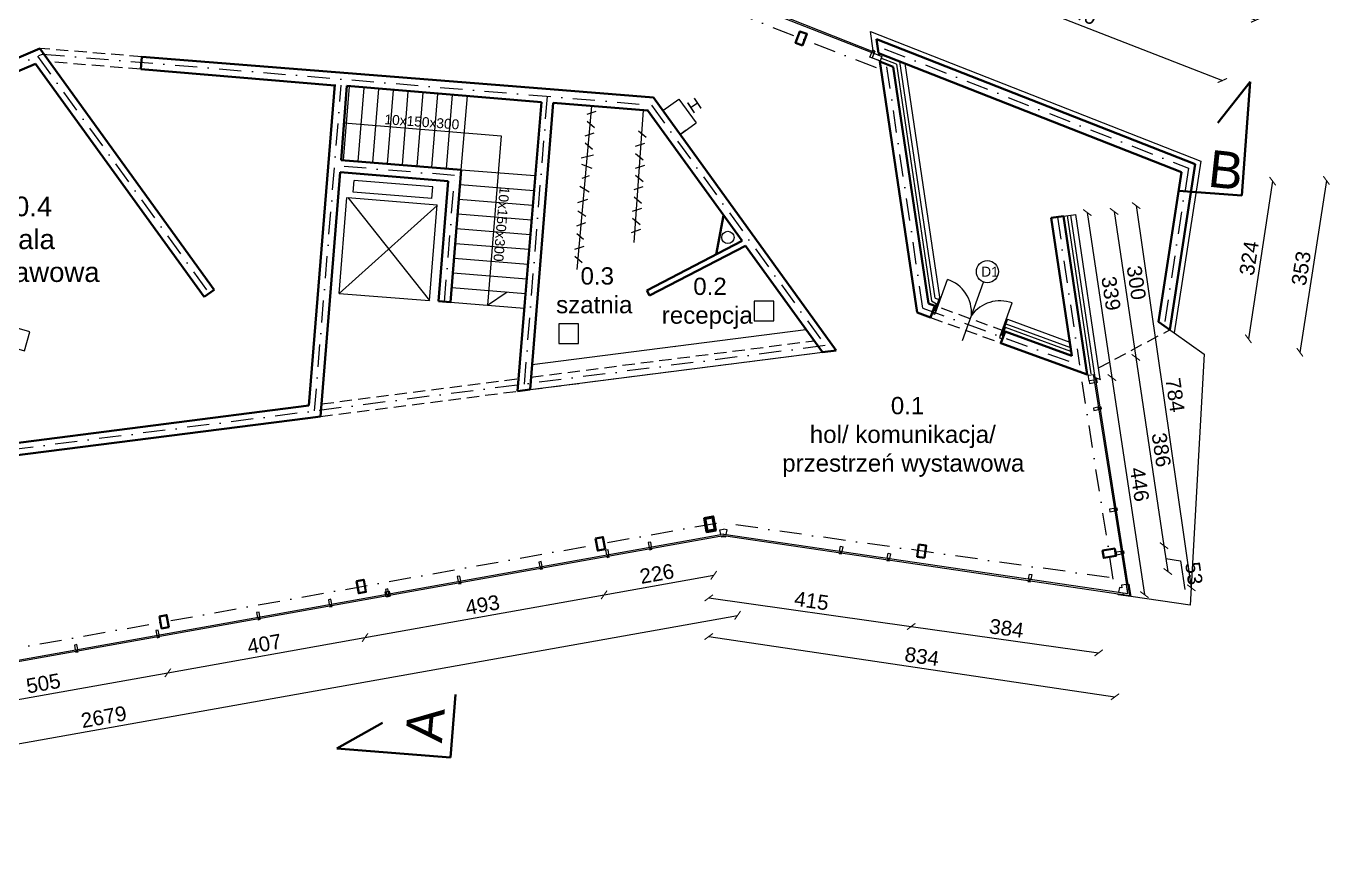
# Model space of a CAD drawing. Header units: millimetres. Extents: x -105266 to 178069, y 491 to 168574.
# Drawn here: x -67867 to -65219, y 22936 to 24613 of the extents above; entities that cross this region are included whole.
import ezdxf

# ---------------------------------------------------------------- set-up
doc = ezdxf.new("R2010")
doc.units = ezdxf.units.MM
doc.linetypes.add('DASHDOTX2', pattern=[2, 1, -0.5, 0, -0.5])
doc.linetypes.add('HIDDENX2', pattern=[0.75, 0.5, -0.25])
doc.layers.get('defpoints').update_dxf_attribs({"color": 4})
for name, color, linetype, lineweight in [('A-L-W', 123, 'Continuous', 15), ('A-sc murowane', 2, 'Continuous', 40), ('A-sc wykończenie', 6, 'Continuous', 18), ('A-SC-MUROWANE', 2, 'Continuous', 40), ('A-STOLARKA', 1, 'Continuous', 15), ('izolacja2', 4, 'BATTING', 9), ('meble', 9, 'Continuous', 13), ('osie', 7, 'DASHDOTX2', 15), ('pod', 123, 'HIDDENX2', 15), ('stolarka', 1, 'Continuous', 5)]:
    doc.layers.add(name, color=color, linetype=linetype, lineweight=lineweight)
doc.styles.get("Standard").update_dxf_attribs({"font": 'arial.ttf'})
doc.linetypes.add('BATTING', pattern='A,0.00254,-2.54,[134,ltypeshp.shx,S=2.54,R=0,X=-2.54,Y=0],-5.08,[134,ltypeshp.shx,S=2.54,R=180,X=2.54,Y=0],-2.54', length=10.16254)
doc.dimstyles.new('ewelina', dxfattribs={"dimtxt": 30, "dimasz": 15, "dimexe": 1.25, "dimexo": 0.625, "dimgap": 8, "dimtad": 1, "dimdec": 0, "dimtxsty": 'Standard', "dimblk": 'ARCHTICK', "dimcen": 2.5, "dimse1": 1, "dimse2": 1, "dimadec": 0, "dimazin": 0, "dimtfac": 1, "dimtdec": 0, "dimtmove": 0, "dimatfit": 3, "dimldrblk": 'ARCHTICK', "dimfxl": 1, "dimarcsym": 0})

# ---------------------------------------------------------------- blocks, each defined once
blk = doc.blocks.new('_ArchTick')
at = {"color": 0, "linetype": 'ByBlock', "const_width": 0.15}
blk.add_lwpolyline([(-0.5, -0.5), (0.5, 0.5)], dxfattribs=at)
blk = doc.blocks.new('*D269')
at = {"layer": 'A-L-W', "color": 0, "lineweight": -2, "transparency": 16777216}
blk.add_line((-65335.1, 24298.3), (-65384.4, 23978.2), dxfattribs=at)
at = {"layer": 'defpoints', "color": 0, "transparency": 16777216}
for p in [(-65596.4, 24338.6), (-65645.7, 24018.4), (-65384.4, 23978.2)]:
    blk.add_point(p, dxfattribs=at)
at = {"layer": 'A-L-W', "color": 0, "lineweight": -2, "transparency": 16777216, "xscale": 15, "yscale": 15, "zscale": 15}
for p, rotation in [((-65335.1, 24298.3), 81.23890363073654), ((-65384.4, 23978.2), 261.2389036307366)]:
    blk.add_blockref('_ArchTick', p, dxfattribs=dict(at, rotation=rotation))
at = {"layer": 'A-L-W', "color": 0, "transparency": 16777216, "insert": (-65382.8, 24141.8), "char_height": 30, "attachment_point": 5, "rotation": 81.2389}
blk.add_mtext('324', dxfattribs=at)
blk = doc.blocks.new('*D270')
at = {"layer": 'A-L-W', "color": 0, "lineweight": -2, "transparency": 16777216}
blk.add_line((-67759.3, 25520.5), (-66045.5, 24889.4), dxfattribs=at)
at = {"layer": 'defpoints', "color": 0, "transparency": 16777216}
for p in [(-67865.1, 25233), (-66045.5, 24889.4), (-66151.4, 24601.9)]:
    blk.add_point(p, dxfattribs=at)
at = {"layer": 'A-L-W', "color": 0, "lineweight": -2, "transparency": 16777216, "xscale": 15, "yscale": 15, "zscale": 15}
for p, rotation in [((-67759.3, 25520.5), 159.7834779347574), ((-66045.5, 24889.4), 339.7834779347574)]:
    blk.add_blockref('_ArchTick', p, dxfattribs=dict(at, rotation=rotation))
at = {"layer": 'A-L-W', "color": 0, "transparency": 16777216, "insert": (-66894.3, 25226.8), "char_height": 30, "attachment_point": 5, "rotation": 339.7835}
blk.add_mtext('1826', dxfattribs=at)
blk = doc.blocks.new('*D271')
at = {"layer": 'A-L-W', "color": 0, "lineweight": -2, "transparency": 16777216}
blk.add_line((-66039.9, 24887.2), (-65369.4, 24625), dxfattribs=at)
at = {"layer": 'defpoints', "color": 0, "transparency": 16777216}
for p in [(-66151.4, 24601.9), (-65369.4, 24625), (-65481.2, 24339.1)]:
    blk.add_point(p, dxfattribs=at)
at = {"layer": 'A-L-W', "color": 0, "lineweight": -2, "transparency": 16777216, "xscale": 15, "yscale": 15, "zscale": 15}
for p, rotation in [((-66039.9, 24887.2), 158.6469915944504), ((-65369.4, 24625), 338.6469915944504)]:
    blk.add_blockref('_ArchTick', p, dxfattribs=dict(at, rotation=rotation))
at = {"layer": 'A-L-W', "color": 0, "transparency": 16777216, "insert": (-65696.1, 24777.8), "char_height": 30, "attachment_point": 5, "rotation": 338.647}
blk.add_mtext('720', dxfattribs=at)
blk = doc.blocks.new('*D272')
at = {"layer": 'A-L-W', "color": 0, "lineweight": -2, "transparency": 16777216}
blk.add_line((-66033.2, 24734.9), (-65437.2, 24502.5), dxfattribs=at)
at = {"layer": 'defpoints', "color": 0, "transparency": 16777216}
for p in [(-65437.2, 24502.5), (-66174.4, 24372.9), (-65563.7, 24178)]:
    blk.add_point(p, dxfattribs=at)
at = {"layer": 'A-L-W', "color": 0, "lineweight": -2, "transparency": 16777216, "xscale": 15, "yscale": 15, "zscale": 15}
for p, rotation in [((-66033.2, 24734.9), 158.6987427377638), ((-65437.2, 24502.5), 338.6987427377638)]:
    blk.add_blockref('_ArchTick', p, dxfattribs=dict(at, rotation=rotation))
at = {"layer": 'A-L-W', "color": 0, "transparency": 16777216, "insert": (-65726.8, 24640.5), "char_height": 30, "attachment_point": 5, "rotation": 338.6987}
blk.add_mtext('640', dxfattribs=at)
blk = doc.blocks.new('*D273')
at = {"layer": 'A-L-W', "color": 0, "lineweight": -2, "transparency": 16777216}
blk.add_line((-66035.9, 24735.4), (-66211.8, 24802.7), dxfattribs=at)
at = {"layer": 'defpoints', "color": 0, "transparency": 16777216}
for p in [(-66211.8, 24802.7), (-66350.4, 24440.2), (-66174.6, 24373)]:
    blk.add_point(p, dxfattribs=at)
at = {"layer": 'A-L-W', "color": 0, "lineweight": -2, "transparency": 16777216, "xscale": 15, "yscale": 15, "zscale": 15}
for p, rotation in [((-66211.8, 24802.7), 159.0608906428986), ((-66035.9, 24735.4), 339.0608906428986)]:
    blk.add_blockref('_ArchTick', p, dxfattribs=dict(at, rotation=rotation))
at = {"layer": 'A-L-W', "color": 0, "transparency": 16777216, "insert": (-66115.5, 24790.8), "char_height": 30, "attachment_point": 5, "rotation": 339.0609}
blk.add_mtext('188', dxfattribs=at)
blk = doc.blocks.new('*D274')
at = {"layer": 'A-L-W', "color": 0, "lineweight": -2, "transparency": 16777216}
blk.add_line((-66211.8, 24802.7), (-66857.9, 25049.9), dxfattribs=at)
at = {"layer": 'defpoints', "color": 0, "transparency": 16777216}
for p in [(-66857.9, 25049.9), (-66990.8, 24702.5), (-66350.4, 24440.2)]:
    blk.add_point(p, dxfattribs=at)
at = {"layer": 'A-L-W', "color": 0, "lineweight": -2, "transparency": 16777216, "xscale": 15, "yscale": 15, "zscale": 15}
for p, rotation in [((-66857.9, 25049.9), 159.0608906512475), ((-66211.8, 24802.7), 339.0608906512475)]:
    blk.add_blockref('_ArchTick', p, dxfattribs=dict(at, rotation=rotation))
at = {"layer": 'A-L-W', "color": 0, "transparency": 16777216, "insert": (-66526.5, 24948.1), "char_height": 30, "attachment_point": 5, "rotation": 339.0609}
blk.add_mtext('692', dxfattribs=at)
blk = doc.blocks.new('*D278')
at = {"layer": 'A-L-W', "color": 0, "lineweight": -2, "transparency": 16777216}
blk.add_line((-65331.8, 24737.4), (-67715.7, 25631.4), dxfattribs=at)
at = {"layer": 'defpoints', "color": 0, "transparency": 16777216}
for p in [(-67715.7, 25631.4), (-67865.1, 25233), (-65481.2, 24339.1)]:
    blk.add_point(p, dxfattribs=at)
at = {"layer": 'A-L-W', "color": 0, "lineweight": -2, "transparency": 16777216, "xscale": 15, "yscale": 15, "zscale": 15}
for p, rotation in [((-67715.7, 25631.4), 159.4448394453546), ((-65331.8, 24737.4), 339.4448394453545)]:
    blk.add_blockref('_ArchTick', p, dxfattribs=dict(at, rotation=rotation))
at = {"layer": 'A-L-W', "color": 0, "transparency": 16777216, "insert": (-66516.5, 25206.6), "char_height": 30, "attachment_point": 5, "rotation": 339.4448}
blk.add_mtext('2546', dxfattribs=at)
blk = doc.blocks.new('*D279')
at = {"layer": 'A-L-W', "color": 0, "lineweight": -2, "transparency": 16777216}
blk.add_line((-65225.9, 24299.7), (-65279.7, 23950.7), dxfattribs=at)
at = {"layer": 'defpoints', "color": 0, "transparency": 16777216}
for p in [(-65571.4, 24353), (-65625.2, 24003.9), (-65279.7, 23950.7)]:
    blk.add_point(p, dxfattribs=at)
at = {"layer": 'A-L-W', "color": 0, "lineweight": -2, "transparency": 16777216, "xscale": 15, "yscale": 15, "zscale": 15}
for p, rotation in [((-65225.9, 24299.7), 81.23890362836477), ((-65279.7, 23950.7), 261.2389036283648)]:
    blk.add_blockref('_ArchTick', p, dxfattribs=dict(at, rotation=rotation))
at = {"layer": 'A-L-W', "color": 0, "transparency": 16777216, "insert": (-65277, 24121.1), "char_height": 30, "attachment_point": 5, "rotation": 81.2389}
blk.add_mtext('353', dxfattribs=at)
blk = doc.blocks.new('*D280')
at = {"layer": 'A-L-W', "color": 0, "lineweight": -2, "transparency": 16777216}
blk.add_line((-65657.1, 24236.8), (-65612.8, 23940.3), dxfattribs=at)
at = {"layer": 'defpoints', "color": 0, "transparency": 16777216}
for p in [(-65734.2, 24225.3), (-65612.8, 23940.3), (-65690, 23928.8)]:
    blk.add_point(p, dxfattribs=at)
at = {"layer": 'A-L-W', "color": 0, "lineweight": -2, "transparency": 16777216, "xscale": 15, "yscale": 15, "zscale": 15}
for p, rotation in [((-65657.1, 24236.8), 98.49479359298175), ((-65612.8, 23940.3), 278.4947935929818)]:
    blk.add_blockref('_ArchTick', p, dxfattribs=dict(at, rotation=rotation))
at = {"layer": 'A-L-W', "color": 0, "transparency": 16777216, "insert": (-65611.9, 24092), "char_height": 30, "attachment_point": 5, "rotation": 278.4948}
blk.add_mtext('300', dxfattribs=at)
blk = doc.blocks.new('*D281')
at = {"layer": 'A-L-W', "color": 0, "lineweight": -2, "transparency": 16777216}
blk.add_line((-65612.8, 23940.3), (-65555.7, 23558.2), dxfattribs=at)
at = {"layer": 'defpoints', "color": 0, "transparency": 16777216}
for p in [(-65690, 23928.8), (-65625.1, 23547.8), (-65555.7, 23558.2)]:
    blk.add_point(p, dxfattribs=at)
at = {"layer": 'A-L-W', "color": 0, "lineweight": -2, "transparency": 16777216, "xscale": 15, "yscale": 15, "zscale": 15}
for p, rotation in [((-65612.8, 23940.3), 98.49479359357332), ((-65555.7, 23558.2), 278.4947935935733)]:
    blk.add_blockref('_ArchTick', p, dxfattribs=dict(at, rotation=rotation))
at = {"layer": 'A-L-W', "color": 0, "transparency": 16777216, "insert": (-65561.2, 23752.7), "char_height": 30, "attachment_point": 5, "rotation": 278.4948}
blk.add_mtext('386', dxfattribs=at)
blk = doc.blocks.new('*D282')
at = {"layer": 'A-L-W', "color": 0, "lineweight": -2, "transparency": 16777216}
for p, q in [((-65555.7, 23558.2), (-65547.9, 23505.7)), ((-65551.8, 23531.9), (-65522.3, 23527.7)), ((-65522.3, 23527.7), (-65513.6, 23469.3))]:
    blk.add_line(p, q, dxfattribs=at)
at = {"layer": 'defpoints', "color": 0, "transparency": 16777216}
for p in [(-65625.1, 23547.8), (-65629.1, 23493.5), (-65547.9, 23505.7)]:
    blk.add_point(p, dxfattribs=at)
at = {"layer": 'A-L-W', "color": 0, "lineweight": -2, "transparency": 16777216, "xscale": 15, "yscale": 15, "zscale": 15}
for p, rotation in [((-65555.7, 23558.2), 98.49479359357332), ((-65547.9, 23505.7), 278.4947935935733)]:
    blk.add_blockref('_ArchTick', p, dxfattribs=dict(at, rotation=rotation))
at = {"layer": 'A-L-W', "color": 0, "transparency": 16777216, "insert": (-65494.9, 23501.9), "char_height": 30, "attachment_point": 5, "rotation": 278.4948}
blk.add_mtext('53', dxfattribs=at)
blk = doc.blocks.new('*D421')
at = {"layer": 'A-L-W', "color": 0, "lineweight": -2, "transparency": 16777216}
blk.add_line((-65711.4, 24234.4), (-65661.4, 23899.4), dxfattribs=at)
at = {"layer": 'defpoints', "color": 0, "transparency": 16777216}
for p in [(-65735.1, 24230.8), (-65685, 23895.9), (-65661.4, 23899.4)]:
    blk.add_point(p, dxfattribs=at)
at = {"layer": 'A-L-W', "color": 0, "lineweight": -2, "transparency": 16777216, "xscale": 15, "yscale": 15, "zscale": 15}
for p, rotation in [((-65711.4, 24234.4), 98.49479359336064), ((-65661.4, 23899.4), 278.4947935933606)]:
    blk.add_blockref('_ArchTick', p, dxfattribs=dict(at, rotation=rotation))
at = {"layer": 'A-L-W', "color": 0, "transparency": 16777216, "insert": (-65663.3, 24070.3), "char_height": 30, "attachment_point": 5, "rotation": 278.4948}
blk.add_mtext('339', dxfattribs=at)
blk = doc.blocks.new('*D422')
at = {"layer": 'A-L-W', "color": 0, "lineweight": -2, "transparency": 16777216}
blk.add_line((-65661.4, 23899.4), (-65595.5, 23458.8), dxfattribs=at)
at = {"layer": 'defpoints', "color": 0, "transparency": 16777216}
for p in [(-65685, 23895.9), (-65623.2, 23454.6), (-65595.5, 23458.8)]:
    blk.add_point(p, dxfattribs=at)
at = {"layer": 'A-L-W', "color": 0, "lineweight": -2, "transparency": 16777216, "xscale": 15, "yscale": 15, "zscale": 15}
for p, rotation in [((-65661.4, 23899.4), 98.49479359357332), ((-65595.5, 23458.8), 278.4947935935733)]:
    blk.add_blockref('_ArchTick', p, dxfattribs=dict(at, rotation=rotation))
at = {"layer": 'A-L-W', "color": 0, "transparency": 16777216, "insert": (-65605.4, 23682.5), "char_height": 30, "attachment_point": 5, "rotation": 278.4948}
blk.add_mtext('446', dxfattribs=at)
blk = doc.blocks.new('*D423')
at = {"layer": 'A-L-W', "color": 0, "lineweight": -2, "transparency": 16777216}
blk.add_line((-65612.2, 24248.5), (-65500.3, 23472.7), dxfattribs=at)
at = {"layer": 'defpoints', "color": 0, "transparency": 16777216}
for p in [(-65735.1, 24230.8), (-65500.3, 23472.7), (-65623.2, 23455)]:
    blk.add_point(p, dxfattribs=at)
at = {"layer": 'A-L-W', "color": 0, "lineweight": -2, "transparency": 16777216, "xscale": 15, "yscale": 15, "zscale": 15}
for p, rotation in [((-65612.2, 24248.5), 98.20390851848789), ((-65500.3, 23472.7), 278.2039085184879)]:
    blk.add_blockref('_ArchTick', p, dxfattribs=dict(at, rotation=rotation))
at = {"layer": 'A-L-W', "color": 0, "transparency": 16777216, "insert": (-65533.2, 23864), "char_height": 30, "attachment_point": 5, "rotation": 278.2039}
blk.add_mtext('784', dxfattribs=at)
blk = doc.blocks.new('*D283')
at = {"layer": 'A-L-W', "color": 0, "lineweight": -2, "transparency": 16777216}
blk.add_line((-66480.2, 23452.1), (-66069.1, 23394.1), dxfattribs=at)
at = {"layer": 'defpoints', "color": 0, "transparency": 16777216}
for p in [(-66460.7, 23590), (-66049.6, 23532.1), (-66069.1, 23394.1)]:
    blk.add_point(p, dxfattribs=at)
at = {"layer": 'A-L-W', "color": 0, "lineweight": -2, "transparency": 16777216, "xscale": 15, "yscale": 15, "zscale": 15}
for p, rotation in [((-66480.2, 23452.1), 171.9805323292466), ((-66069.1, 23394.1), 351.9805323292466)]:
    blk.add_blockref('_ArchTick', p, dxfattribs=dict(at, rotation=rotation))
at = {"layer": 'A-L-W', "color": 0, "transparency": 16777216, "insert": (-66271.4, 23446.2), "char_height": 30, "attachment_point": 5, "rotation": 351.9805}
blk.add_mtext('415', dxfattribs=at)
blk = doc.blocks.new('*D284')
at = {"layer": 'A-L-W', "color": 0, "lineweight": -2, "transparency": 16777216}
blk.add_line((-66069.1, 23394.1), (-65688.4, 23340.5), dxfattribs=at)
at = {"layer": 'defpoints', "color": 0, "transparency": 16777216}
for p in [(-66049.6, 23532.1), (-65668.9, 23478.5), (-65688.4, 23340.5)]:
    blk.add_point(p, dxfattribs=at)
at = {"layer": 'A-L-W', "color": 0, "lineweight": -2, "transparency": 16777216, "xscale": 15, "yscale": 15, "zscale": 15}
for p, rotation in [((-66069.1, 23394.1), 171.9805323280776), ((-65688.4, 23340.5), 351.9805323280776)]:
    blk.add_blockref('_ArchTick', p, dxfattribs=dict(at, rotation=rotation))
at = {"layer": 'A-L-W', "color": 0, "transparency": 16777216, "insert": (-65875.5, 23390.4), "char_height": 30, "attachment_point": 5, "rotation": 351.9805}
blk.add_mtext('384', dxfattribs=at)
blk = doc.blocks.new('*D285')
at = {"layer": 'A-L-W', "color": 0, "lineweight": -2, "transparency": 16777216}
blk.add_line((-66480.3, 23373.7), (-65655.2, 23251.4), dxfattribs=at)
at = {"layer": 'defpoints', "color": 0, "transparency": 16777216}
for p in [(-66450.2, 23576.7), (-65625.1, 23454.3), (-65655.2, 23251.4)]:
    blk.add_point(p, dxfattribs=at)
at = {"layer": 'A-L-W', "color": 0, "lineweight": -2, "transparency": 16777216, "xscale": 15, "yscale": 15, "zscale": 15}
for p, rotation in [((-66480.3, 23373.7), 171.5661429100758), ((-65655.2, 23251.4), 351.5661429100758)]:
    blk.add_blockref('_ArchTick', p, dxfattribs=dict(at, rotation=rotation))
at = {"layer": 'A-L-W', "color": 0, "transparency": 16777216, "insert": (-66047.3, 23333.1), "char_height": 30, "attachment_point": 5, "rotation": 351.5661}
blk.add_mtext('834', dxfattribs=at)
blk = doc.blocks.new('*D289')
at = {"layer": 'A-L-W', "color": 0, "lineweight": -2, "transparency": 16777216}
blk.add_line((-68076, 23211.2), (-67578.8, 23300), dxfattribs=at)
at = {"layer": 'defpoints', "color": 0, "transparency": 16777216}
for p in [(-67589.2, 23358.6), (-67578.8, 23300), (-68086.4, 23269.8)]:
    blk.add_point(p, dxfattribs=at)
at = {"layer": 'A-L-W', "color": 0, "lineweight": -2, "transparency": 16777216, "xscale": 15, "yscale": 15, "zscale": 15}
for p, rotation in [((-67578.8, 23300), 10.12634783083672), ((-68076, 23211.2), 190.1263478308367)]:
    blk.add_blockref('_ArchTick', p, dxfattribs=dict(at, rotation=rotation))
at = {"layer": 'A-L-W', "color": 0, "transparency": 16777216, "insert": (-67831.5, 23278.6), "char_height": 30, "attachment_point": 5, "rotation": 10.1263}
blk.add_mtext('505', dxfattribs=at)
blk = doc.blocks.new('*D290')
at = {"layer": 'A-L-W', "color": 0, "lineweight": -2, "transparency": 16777216}
blk.add_line((-67578.8, 23300), (-67178.4, 23371.5), dxfattribs=at)
at = {"layer": 'defpoints', "color": 0, "transparency": 16777216}
for p in [(-67188.9, 23430.1), (-67589.2, 23358.6), (-67178.4, 23371.5)]:
    blk.add_point(p, dxfattribs=at)
at = {"layer": 'A-L-W', "color": 0, "lineweight": -2, "transparency": 16777216, "xscale": 15, "yscale": 15, "zscale": 15}
for p, rotation in [((-67178.4, 23371.5), 10.12634783083672), ((-67578.8, 23300), 190.1263478308367)]:
    blk.add_blockref('_ArchTick', p, dxfattribs=dict(at, rotation=rotation))
at = {"layer": 'A-L-W', "color": 0, "transparency": 16777216, "insert": (-67382.7, 23358.7), "char_height": 30, "attachment_point": 5, "rotation": 10.1263}
blk.add_mtext('407', dxfattribs=at)
blk = doc.blocks.new('*D291')
at = {"layer": 'A-L-W', "color": 0, "lineweight": -2, "transparency": 16777216}
blk.add_line((-67178.4, 23371.5), (-66692.8, 23458.3), dxfattribs=at)
at = {"layer": 'defpoints', "color": 0, "transparency": 16777216}
for p in [(-66703.3, 23516.8), (-66692.8, 23458.3), (-67188.9, 23430.1)]:
    blk.add_point(p, dxfattribs=at)
at = {"layer": 'A-L-W', "color": 0, "lineweight": -2, "transparency": 16777216, "xscale": 15, "yscale": 15, "zscale": 15}
for p, rotation in [((-66692.8, 23458.3), 10.12634783083672), ((-67178.4, 23371.5), 190.1263478308367)]:
    blk.add_blockref('_ArchTick', p, dxfattribs=dict(at, rotation=rotation))
at = {"layer": 'A-L-W', "color": 0, "transparency": 16777216, "insert": (-66939.7, 23437.9), "char_height": 30, "attachment_point": 5, "rotation": 10.1263}
blk.add_mtext('493', dxfattribs=at)
blk = doc.blocks.new('*D292')
at = {"layer": 'A-L-W', "color": 0, "lineweight": -2, "transparency": 16777216}
blk.add_line((-66692.8, 23458.3), (-66470.2, 23498), dxfattribs=at)
at = {"layer": 'defpoints', "color": 0, "transparency": 16777216}
for p in [(-66480.6, 23556.6), (-66703.3, 23516.8), (-66470.2, 23498)]:
    blk.add_point(p, dxfattribs=at)
at = {"layer": 'A-L-W', "color": 0, "lineweight": -2, "transparency": 16777216, "xscale": 15, "yscale": 15, "zscale": 15}
for p, rotation in [((-66470.2, 23498), 10.12634783083672), ((-66692.8, 23458.3), 190.1263478308367)]:
    blk.add_blockref('_ArchTick', p, dxfattribs=dict(at, rotation=rotation))
at = {"layer": 'A-L-W', "color": 0, "transparency": 16777216, "insert": (-66585.6, 23501.1), "char_height": 30, "attachment_point": 5, "rotation": 10.1263}
blk.add_mtext('226', dxfattribs=at)
blk = doc.blocks.new('*D293')
at = {"layer": 'A-L-W', "color": 0, "lineweight": -2, "transparency": 16777216}
blk.add_line((-69058.5, 22945.8), (-66421.7, 23416.7), dxfattribs=at)
at = {"layer": 'defpoints', "color": 0, "transparency": 16777216}
for p in [(-66450.3, 23576.7), (-66421.7, 23416.7), (-69087.1, 23105.8)]:
    blk.add_point(p, dxfattribs=at)
at = {"layer": 'A-L-W', "color": 0, "lineweight": -2, "transparency": 16777216, "xscale": 15, "yscale": 15, "zscale": 15}
for p, rotation in [((-66421.7, 23416.7), 10.12472611144617), ((-69058.5, 22945.8), 190.1247261114462)]:
    blk.add_blockref('_ArchTick', p, dxfattribs=dict(at, rotation=rotation))
at = {"layer": 'A-L-W', "color": 0, "transparency": 16777216, "insert": (-67708.8, 23210.5), "char_height": 30, "attachment_point": 5, "rotation": 10.1247}
blk.add_mtext('2679', dxfattribs=at)

msp = doc.modelspace()

# ---------------------------------------------------------------- linework, layer by layer
at = {"layer": 'A-L-W'}
for p, q in [((-67222.04, 24340.66), (-67210.04, 24490.18)), ((-67192.14, 24338.26), (-67180.13, 24487.78)), ((-67162.23, 24335.86), (-67150.23, 24485.38)), ((-67132.33, 24333.46), (-67120.33, 24482.98)), ((-67102.43, 24331.06), (-67090.42, 24480.57)), ((-67072.52, 24328.66), (-67060.52, 24478.17)), ((-67042.62, 24326.25), (-67030.62, 24475.77)), ((-67012.71, 24323.85), (-67000.71, 24473.37)), ((-66982.81, 24321.45), (-66970.25, 24471.44)), ((-67220.97, 24416.5), (-66902.05, 24390.21)), ((-66902.05, 24390.21), (-66929.66, 24046.32)), ((-66982.81, 24321.45), (-66833.29, 24309.45)), ((-67202.16, 24275.86), (-67200.24, 24299.78)), ((-67040.75, 24286.98), (-67200.24, 24299.78)), ((-67042.68, 24263.06), (-67040.75, 24286.98)), ((-66985.21, 24291.55), (-66835.69, 24279.55)), ((-67230.69, 24070.48), (-67215.08, 24264.86)), ((-67213.09, 24264.7), (-67031.67, 24250.13)), ((-67213.09, 24264.7), (-67047.28, 24055.76)), ((-67042.68, 24263.06), (-67202.16, 24275.86)), ((-66987.61, 24261.65), (-66838.09, 24249.64)), ((-67230.69, 24070.48), (-67031.79, 24248.69)), ((-67047.28, 24055.76), (-67031.67, 24250.13)), ((-66990.01, 24231.74), (-66840.49, 24219.74)), ((-66992.41, 24201.84), (-66842.89, 24189.84)), ((-66994.81, 24171.93), (-66845.29, 24159.93)), ((-66997.21, 24142.03), (-66847.7, 24130.03)), ((-66999.61, 24112.13), (-66850.1, 24100.12)), ((-67230.69, 24070.48), (-67047.28, 24055.76)), ((-67002.02, 24082.22), (-66852.5, 24070.22)), ((-66929.66, 24046.32), (-66889.88, 24073.22)), ((-67004.42, 24052.32), (-66854.9, 24040.32)), ((-65534.97, 23990), (-65474.02, 23946.87)), ((-65474.02, 23946.87), (-65502.68, 23437.27)), ((-65502.68, 23437.27), (-65623.22, 23455))]:
    msp.add_line(p, q, dxfattribs=at)
at = {"layer": 'A-L-W', "linetype": 'Continuous', "ltscale": 50}
msp.add_circle((-66441.29, 24184.12), 12.5, dxfattribs=at)
at = {"layer": 'A-sc murowane', "linetype": 'Continuous'}
for p, q in [((-66139.63, 24586.54), (-65492.28, 24332.66)), ((-66135.37, 24558.02), (-66139.63, 24586.54)), ((-68845.88, 24134.13), (-67839.01, 24567.55)), ((-67839.01, 24567.55), (-67484.92, 24077.83)), ((-66819.09, 24486.32), (-67631.46, 24550.7)), ((-66135.37, 24558.02), (-65520.03, 24316.69)), ((-68821.44, 24117.44), (-67847.53, 24536.66)), ((-67847.53, 24536.66), (-67505.17, 24063.18)), ((-67633.57, 24525.54), (-67239.94, 24492.58)), ((-66132.81, 24540.9), (-66105.96, 24530.37)), ((-66056.69, 24031.24), (-66132.81, 24540.9)), ((-66034.16, 24049.64), (-66105.96, 24530.37)), ((-67292.11, 23842.77), (-67239.79, 24494.46)), ((-65380.88, 24500.03), (-65446.43, 24416.36)), ((-65397.41, 24269.21), (-65380.88, 24500.03)), ((-67227.02, 24341.06), (-67214.91, 24491.93)), ((-67214.91, 24491.93), (-66819.89, 24458.85)), ((-66819.09, 24486.32), (-66592.61, 24468.38)), ((-66592.61, 24468.38), (-66221.18, 23954.68)), ((-66843.09, 23875.05), (-66796.34, 24456.97)), ((-66796.34, 24456.97), (-66604.05, 24441.53)), ((-66604.72, 24442.46), (-66412.67, 24176.85)), ((-67227.02, 24341.06), (-66982.81, 24321.45)), ((-67268.81, 23820.55), (-67229.03, 24316.14)), ((-67229.03, 24316.14), (-67009.73, 24298.53)), ((-67004.42, 24052.32), (-66982.81, 24321.45)), ((-65520.03, 24316.69), (-65566.9, 24012.6)), ((-65492.28, 24332.66), (-65544.09, 23996.46)), ((-67029.34, 24054.32), (-67009.73, 24298.53)), ((-65525.93, 24278.41), (-65397.41, 24269.21)), ((-65784.52, 24223.43), (-65759.79, 24227.12)), ((-65742.71, 23943.5), (-65784.52, 24223.43)), ((-65711.77, 23905.63), (-65759.79, 24227.12)), ((-66605.98, 24076.57), (-66412.67, 24176.85)), ((-66600.45, 24065.92), (-66405.56, 24167.02)), ((-66405.56, 24167.02), (-66249.42, 23951.07)), ((-66600.45, 24065.92), (-66605.98, 24076.57)), ((-67004.42, 24052.32), (-67029.34, 24054.32)), ((-66868.44, 23871.81), (-66853.94, 24052.28)), ((-66034.16, 24049.64), (-66021.4, 24045)), ((-66029.96, 24021.51), (-66021.4, 24045)), ((-66056.69, 24031.24), (-66029.96, 24021.51)), ((-65887.13, 23969.49), (-65878.58, 23992.98)), ((-65878.58, 23992.98), (-65742.71, 23943.5)), ((-65566.9, 24012.6), (-65544.09, 23996.46)), ((-65887.13, 23969.49), (-65711.77, 23905.63)), ((-66249.42, 23951.07), (-66221.18, 23954.68)), ((-67268.81, 23820.55), (-67294.15, 23817.3)), ((-66994.49, 23256.26), (-67004.8, 23127.83)), ((-67235.47, 23146.34), (-67142.87, 23198.5)), ((-67004.8, 23127.83), (-67235.47, 23146.34))]:
    msp.add_line(p, q, dxfattribs=at)
at = {"layer": 'A-sc murowane', "linetype": 'Continuous', "ltscale": 50}
for p, q in [((-67633.57, 24525.54), (-67631.45, 24550.82)), ((-66853.94, 24052.28), (-66819.89, 24458.85)), ((-67505.17, 24063.18), (-67484.92, 24077.83)), ((-66868.44, 23871.81), (-66843.09, 23875.05)), ((-67292.11, 23842.77), (-67925.62, 23761.66)), ((-67294.15, 23817.3), (-67895.21, 23740.34))]:
    msp.add_line(p, q, dxfattribs=at)
at = {"layer": 'A-sc murowane', "linetype": 'Continuous'}
for points in [[(-66289.9, 24573.62), (-66280.97, 24596.97), (-66294.98, 24602.33), (-66303.91, 24578.98), (-66289.9, 24573.62)], [(-66487.36, 23612.71), (-66482.97, 23588.1), (-66468.2, 23590.74), (-66472.6, 23615.35), (-66487.36, 23612.71)], [(-66709.98, 23572.95), (-66705.59, 23548.34), (-66690.82, 23550.98), (-66695.21, 23575.59), (-66709.98, 23572.95)], [(-66053.45, 23560.61), (-66056.94, 23535.85), (-66042.08, 23533.76), (-66038.59, 23558.52), (-66053.45, 23560.61)], [(-65655.81, 23552.18), (-65680.5, 23548.28), (-65678.16, 23533.47), (-65653.47, 23537.37), (-65655.81, 23552.18)], [(-67195.57, 23486.22), (-67191.18, 23461.61), (-67176.41, 23464.25), (-67180.81, 23488.86), (-67195.57, 23486.22)], [(-67595.96, 23414.71), (-67591.57, 23390.1), (-67576.8, 23392.74), (-67581.19, 23417.35), (-67595.96, 23414.71)]]:
    msp.add_lwpolyline(points, dxfattribs=at)
msp.add_lwpolyline([(-66489.68, 23614.33), (-66484.59, 23585.78), (-66465.88, 23589.12), (-66470.98, 23617.67)], close=True, dxfattribs=at)
at = {"layer": 'A-SC-MUROWANE'}
msp.add_line((-66465.14, 24149.62), (-66449.98, 24228.44), dxfattribs=at)
at = {"layer": 'A-STOLARKA'}
for p, q in [((-66294.98, 24602.33), (-66280.97, 24596.97)), ((-66133.03, 24542.41), (-66152.92, 24550.12)), ((-66147.45, 24564.08), (-66148.18, 24562.22)), ((-66145.48, 24561.16), (-66146.56, 24558.4)), ((-66573.2, 24441.53), (-66540.79, 24464.97)), ((-66540.79, 24464.97), (-66505.63, 24416.35)), ((-66538.05, 24392.91), (-66505.63, 24416.35)), ((-66525.89, 24401.7), (-66538.05, 24392.91)), ((-65696.83, 23889.46), (-65632.13, 23479.46)), ((-65695.34, 23899.64), (-65625.61, 23457.36)), ((-65688.6, 23837.95), (-65685.61, 23838.42)), ((-65688.29, 23835.97), (-65685.3, 23836.44)), ((-65656.27, 23632.43), (-65653.29, 23632.9)), ((-65655.96, 23630.46), (-65652.98, 23630.93)), ((-69086.65, 23107.89), (-66450.22, 23578.97)), ((-69081.44, 23111.87), (-66455.56, 23580.66)), ((-66455.1, 23578.1), (-66454.7, 23575.86)), ((-66454.7, 23575.86), (-66450.26, 23576.65)), ((-66450.22, 23578.97), (-65625.61, 23457.36)), ((-66450.22, 23576.66), (-66445.68, 23575.98)), ((-66449.82, 23581.64), (-65647.73, 23463.6)), ((-66445.68, 23575.98), (-66445.36, 23578.17)), ((-66599.63, 23555.07), (-66599.11, 23552.16)), ((-66597.66, 23555.42), (-66597.14, 23552.51)), ((-66215.54, 23542.13), (-66215.25, 23544.1)), ((-66213.2, 23546.78), (-66213.63, 23543.86)), ((-66213.2, 23546.78), (-66213.63, 23543.86)), ((-66211.22, 23546.54), (-66211.65, 23543.57)), ((-65642.49, 23545.13), (-65639.51, 23545.6)), ((-65642.18, 23543.16), (-65639.2, 23543.63)), ((-66822.1, 23515.33), (-66821.59, 23512.42)), ((-66820.14, 23515.69), (-66819.62, 23512.77)), ((-66686.26, 23539.6), (-66685.74, 23536.69)), ((-66684.29, 23539.95), (-66683.77, 23537.04)), ((-66116.27, 23532.55), (-66116.7, 23529.64)), ((-66114.28, 23532.31), (-66114.72, 23529.35)), ((-65829.74, 23490.51), (-65830.17, 23487.59)), ((-65827.76, 23490.27), (-65828.2, 23487.3)), ((-66987.49, 23485.79), (-66986.97, 23482.88)), ((-66985.52, 23486.14), (-66985, 23483.23)), ((-65638.59, 23462.23), (-65639.06, 23459.24)), ((-65630.7, 23470.13), (-65627.71, 23470.6)), ((-67249.34, 23439.02), (-67248.82, 23436.11)), ((-67247.37, 23439.37), (-67246.85, 23436.46)), ((-67133.18, 23459.77), (-67132.66, 23456.86)), ((-67131.21, 23460.12), (-67130.69, 23457.21)), ((-67395.04, 23413), (-67394.52, 23410.08)), ((-67393.07, 23413.35), (-67392.55, 23410.43)), ((-67599.8, 23376.42), (-67599.28, 23373.51)), ((-67597.83, 23376.77), (-67597.31, 23373.86)), ((-67765.18, 23346.88), (-67764.66, 23343.97)), ((-67763.21, 23347.23), (-67762.69, 23344.32))]:
    msp.add_line(p, q, dxfattribs=at)
for points in [[(-65696.83, 23889.46), (-65697.56, 23894.4), (-65707.52, 23892.65), (-65706.68, 23887.72), (-65696.83, 23889.46)], [(-65695.34, 23899.64), (-65693.19, 23898.86), (-65692.49, 23894.43), (-65691.72, 23889.53), (-65693.7, 23889.22), (-65693.92, 23890.61)], [(-65688.4, 23834.49), (-65689.14, 23839.43), (-65699.09, 23837.68), (-65698.25, 23832.75), (-65688.4, 23834.49)], [(-65685.61, 23838.42), (-65685.86, 23839.95), (-65683.88, 23840.26), (-65683.11, 23835.36), (-65685.08, 23835.05), (-65685.3, 23836.44)], [(-65655.75, 23628.97), (-65656.48, 23633.92), (-65666.44, 23632.16), (-65665.6, 23627.23), (-65655.75, 23628.97)], [(-65653.29, 23632.9), (-65653.53, 23634.44), (-65651.55, 23634.75), (-65650.78, 23629.85), (-65652.76, 23629.54), (-65652.98, 23630.93)], [(-66687.72, 23539.3), (-66682.82, 23540.26), (-66684.74, 23550.07), (-66689.64, 23549.11), (-66687.72, 23539.3)], [(-66601.1, 23554.77), (-66596.19, 23555.73), (-66598.11, 23565.54), (-66603.02, 23564.58), (-66601.1, 23554.77)], [(-66600.54, 23551.91), (-66600.18, 23549.94), (-66595.31, 23550.81), (-66595.66, 23552.78)], [(-66215.54, 23542.13), (-66210.6, 23541.41), (-66210.31, 23543.38)], [(-66209.75, 23546.33), (-66214.68, 23547.07), (-66212.95, 23556.89), (-66208.02, 23556.05), (-66209.75, 23546.33)], [(-66112.82, 23531.98), (-66117.74, 23532.84), (-66116.02, 23542.66), (-66111.09, 23541.83), (-66112.82, 23531.98)], [(-65641.97, 23541.67), (-65642.7, 23546.62), (-65652.66, 23544.86), (-65651.82, 23539.93), (-65641.97, 23541.67)], [(-65639.51, 23545.6), (-65639.75, 23547.14), (-65637.77, 23547.45), (-65637, 23542.55), (-65638.98, 23542.24), (-65639.2, 23543.63)], [(-66823.57, 23515.03), (-66818.67, 23515.99), (-66820.59, 23525.8), (-66825.49, 23524.84), (-66823.57, 23515.03)], [(-66687.16, 23536.43), (-66686.81, 23534.46), (-66681.94, 23535.33), (-66682.29, 23537.3)], [(-66118.32, 23529.84), (-66118.61, 23527.9), (-66113.66, 23527.18), (-66113.37, 23529.15)], [(-66988.96, 23485.49), (-66984.05, 23486.45), (-66985.97, 23496.26), (-66990.88, 23495.3), (-66988.96, 23485.49)], [(-66823.01, 23512.17), (-66822.66, 23510.2), (-66817.79, 23511.07), (-66818.14, 23513.04)], [(-65831.82, 23487.67), (-65832.1, 23485.73), (-65827.15, 23485), (-65826.86, 23486.97)], [(-65825.87, 23489.86), (-65830.82, 23490.58), (-65829.07, 23500.54), (-65824.14, 23499.71), (-65825.87, 23489.86)], [(-67134.65, 23459.46), (-67129.74, 23460.42), (-67131.66, 23470.24), (-67136.57, 23469.28), (-67134.65, 23459.46)], [(-66988.4, 23482.63), (-66988.05, 23480.66), (-66983.17, 23481.53), (-66983.52, 23483.5)], [(-65628.94, 23478.44), (-65629.18, 23479.98), (-65627.2, 23480.29), (-65626.43, 23475.39), (-65623.22, 23455), (-65648.45, 23458.71), (-65648.15, 23460.68)], [(-67250.81, 23438.72), (-67245.9, 23439.68), (-67247.82, 23449.49), (-67252.73, 23448.53), (-67250.81, 23438.72)], [(-67250.25, 23435.85), (-67249.9, 23433.88), (-67245.03, 23434.75), (-67245.38, 23436.72)], [(-67134.09, 23456.6), (-67133.74, 23454.63), (-67128.87, 23455.5), (-67129.22, 23457.47)], [(-67396.51, 23412.69), (-67391.6, 23413.65), (-67393.52, 23423.46), (-67398.43, 23422.5), (-67396.51, 23412.69)], [(-67395.95, 23409.83), (-67395.59, 23407.86), (-67390.72, 23408.73), (-67391.07, 23410.7)], [(-67601.26, 23376.12), (-67596.36, 23377.08), (-67598.28, 23386.89), (-67603.18, 23385.93), (-67601.26, 23376.12)], [(-67766.65, 23346.57), (-67761.74, 23347.53), (-67763.66, 23357.35), (-67768.57, 23356.39), (-67766.65, 23346.57)], [(-67600.7, 23373.25), (-67600.35, 23371.29), (-67595.48, 23372.15), (-67595.83, 23374.12)], [(-67766.09, 23343.71), (-67765.74, 23341.74), (-67760.86, 23342.61), (-67761.21, 23344.58)]]:
    msp.add_lwpolyline(points, dxfattribs=at)
at = {"layer": 'izolacja2', "linetype": 'BATTING', "ltscale": 0.7}
for p, q in [((-66099.17, 24535.65), (-66131.06, 24547.74)), ((-66099.17, 24535.65), (-66027.78, 24055.22)), ((-66027.78, 24055.22), (-66017.51, 24049.5)), ((-65745.07, 23952.07), (-65877.75, 24000.92))]:
    msp.add_line(p, q, dxfattribs=at)
at = {"layer": 'izolacja2', "linetype": 'BATTING', "ltscale": 0.75}
msp.add_line((-65752.46, 24228.22), (-65704.52, 23907.26), dxfattribs=at)
at = {"layer": 'izolacja2', "linetype": 'BATTING', "ltscale": 0.2}
for p, q in [((-66022.66, 24035.35), (-66017.51, 24049.5)), ((-65883.65, 23984.72), (-65877.75, 24000.92))]:
    msp.add_line(p, q, dxfattribs=at)
at = {"layer": 'izolacja2', "linetype": 'Continuous', "ltscale": 50}
for points in [[(-66387.91, 24014.79), (-66347.91, 24014.79), (-66347.91, 24054.79), (-66387.91, 24054.79)], [(-66784.89, 23968.52), (-66744.89, 23968.52), (-66744.89, 24008.52), (-66784.89, 24008.52)]]:
    msp.add_lwpolyline(points, close=True, dxfattribs=at)
at = {"layer": 'meble', "linetype": 'Continuous', "ltscale": 50}
for p, q in [((-66839, 23925.99), (-66282.78, 23997.2)), ((-66843.09, 23875.05), (-66249.42, 23951.07)), ((-66548.99, 23962.42), (-66547.22, 23963.35))]:
    msp.add_line(p, q, dxfattribs=at)
msp.add_lwpolyline([(-68009.79, 24249.07), (-68363.4, 24096.86), (-67869.91, 23953.74), (-67858.77, 23992.16), (-68245.15, 24104.21), (-67985.78, 24215.86)], close=True, dxfattribs=at)
at = {"layer": 'osie', "linetype": 'DASHDOTX2', "ltscale": 45}
for p, q in [((-67860.99, 25199.62), (-66116.81, 24519.55)), ((-68833.66, 24125.78), (-67833.56, 24556.29)), ((-67843.27, 24552.1), (-67495.05, 24070.5)), ((-67833.56, 24556.29), (-66596.71, 24452.71)), ((-66124.07, 24567.02), (-65506.15, 24324.68)), ((-66045.42, 24040.44), (-66124.07, 24567.02)), ((-67280.79, 23831.62), (-67226.81, 24492.93)), ((-66854.74, 23886.17), (-66807.8, 24470.38)), ((-66596.71, 24452.71), (-66243.64, 23964.41)), ((-66996.27, 24309.99), (-67240.48, 24329.6)), ((-67016.88, 24053.32), (-66996.27, 24309.99)), ((-65506.15, 24324.68), (-65555.49, 24004.53)), ((-65772.16, 24225.28), (-65727.24, 23924.56)), ((-66045.42, 24040.44), (-65727.24, 23924.56)), ((-66243.64, 23964.41), (-68296.43, 23701.58)), ((-65658.73, 23490.52), (-65727.24, 23924.56)), ((-69080.7, 23136.84), (-66458.86, 23605.1)), ((-65667.06, 23493.55), (-66458.86, 23605.1))]:
    msp.add_line(p, q, dxfattribs=at)
at = {"layer": 'pod', "linetype": 'HIDDENX2', "ltscale": 50}
for p, q in [((-67631.45, 24550.82), (-67839.01, 24567.55)), ((-67633.57, 24525.54), (-67819.47, 24540.52)), ((-65878.58, 23992.98), (-66021.4, 24045)), ((-66029.96, 24021.51), (-65887.13, 23969.49)), ((-65688.5, 23919.06), (-65544.09, 23996.46)), ((-66841.05, 23900.52), (-66266.1, 23974.14)), ((-66843.09, 23875.05), (-66249.42, 23951.07)), ((-67266.77, 23846.01), (-66866.39, 23897.28)), ((-67268.81, 23820.55), (-66868.44, 23871.81))]:
    msp.add_line(p, q, dxfattribs=at)
at = {"layer": 'stolarka', "linetype": 'Continuous'}
for p, q in [((-67854.3, 25228.11), (-66149.27, 24559.43)), ((-66340.34, 24637.58), (-66143.62, 24560.42)), ((-66152.07, 24602.16), (-65481.17, 24339.05)), ((-66146.32, 24563.65), (-66152.07, 24602.16)), ((-66142.88, 24562.32), (-66147.45, 24564.08)), ((-66144.69, 24557.72), (-66128.45, 24551.31)), ((-66020.64, 24060.68), (-66092.41, 24541.17)), ((-66010.79, 24062.44), (-66081.67, 24536.96)), ((-66709.27, 24439.77), (-66727.87, 24433.57)), ((-66727.39, 24419.75), (-66712.13, 24406.88)), ((-66713.4, 24395.83), (-66732, 24389.63)), ((-66622.6, 24400.12), (-66607.34, 24387.25)), ((-66731.52, 24375.81), (-66716.26, 24362.94)), ((-66610.83, 24374.43), (-66629.43, 24368.24)), ((-66739.41, 24345.88), (-66714.61, 24351.6)), ((-66628.95, 24354.41), (-66613.69, 24341.54)), ((-65481.17, 24339.05), (-65534.97, 23990)), ((-66738.93, 24333.01), (-66717.94, 24324.44)), ((-66737.5, 24304.42), (-66722.24, 24309.66)), ((-66610.83, 24330.2), (-66629.43, 24324)), ((-66628.95, 24310.18), (-66613.69, 24297.31)), ((-66742.27, 24288.21), (-66723.19, 24276.29)), ((-66613.9, 24286.61), (-66632.51, 24280.41)), ((-66746.08, 24254.84), (-66726.05, 24261.52)), ((-66632.03, 24266.59), (-66616.77, 24253.72)), ((-66746.08, 24237.68), (-66729.87, 24227.2)), ((-66616.98, 24243.02), (-66635.58, 24236.82)), ((-65695.74, 23899.78), (-65744.96, 24229.34)), ((-65685.04, 23895.89), (-65735.07, 24230.82)), ((-66747.99, 24207.18), (-66729.87, 24214.33)), ((-66635.11, 24223), (-66619.84, 24210.13)), ((-66748.47, 24191.93), (-66734.64, 24180.49)), ((-66619.01, 24199.77), (-66637.61, 24193.58)), ((-66734.16, 24165.71), (-66752.76, 24159.51)), ((-66752.29, 24145.69), (-66737.02, 24132.82)), ((-66020.04, 24031.2), (-65995.41, 24098.83)), ((-65965.16, 23974.9), (-65922, 24093.4)), ((-66020.89, 24034.7), (-66010.79, 24062.44)), ((-66020.64, 24060.68), (-66012.51, 24057.72)), ((-65888.49, 23983.29), (-65863.85, 24050.94)), ((-65873.78, 24017.84), (-65746.91, 23971.64)), ((-65877.2, 24008.44), (-65745.23, 23960.38)), ((-65544.09, 23996.46), (-65534.97, 23990))]:
    msp.add_line(p, q, dxfattribs=at)
at = {"layer": 'stolarka', "linetype": 'Continuous', "ltscale": 50}
for p, q in [((-66142.87, 24562.34), (-66148.36, 24548.43)), ((-66132.08, 24542.04), (-66145.55, 24547.32)), ((-66135.37, 24558.02), (-66134.74, 24553.8)), ((-66128.45, 24551.31), (-66132.11, 24542.05)), ((-66132.81, 24540.9), (-66133.03, 24542.41)), ((-66747.59, 24118.67), (-66717.64, 24450.65)), ((-66632, 24173.5), (-66613.01, 24442.46)), ((-65759.79, 24227.12), (-65735.07, 24230.82)), ((-65873.78, 24017.84), (-65885.59, 23985.42)), ((-65712.84, 23906.02), (-65708.15, 23904.31)), ((-65707.53, 23892.7), (-65709.44, 23904.78)), ((-65708.15, 23904.31), (-65699.44, 23905.55)), ((-65699.44, 23905.55), (-65697.56, 23894.4)), ((-65698.65, 23900.85), (-65684.85, 23895.82))]:
    msp.add_line(p, q, dxfattribs=at)
at = {"layer": 'stolarka', "linetype": 'Continuous'}
msp.add_lwpolyline([(-66144.69, 24557.73), (-66148.36, 24548.43), (-66152.92, 24550.12), (-66149.27, 24559.43), (-66144.69, 24557.73)], dxfattribs=at)
for points in [[(-66019.01, 24034.02), (-66024.65, 24036.07), (-66026.7, 24030.43), (-66021.07, 24028.38)], [(-65881.83, 23984.05), (-65887.47, 23986.11), (-65889.52, 23980.47), (-65883.88, 23978.42)], [(-65629.26, 23460.8), (-65632.13, 23479.46), (-65642.09, 23477.7), (-65641.25, 23472.78), (-65646.19, 23473.55), (-65647.93, 23463.63)]]:
    msp.add_lwpolyline(points, close=True, dxfattribs=at)
at = {"layer": 'stolarka', "linetype": 'Continuous', "ltscale": 50}
for points in [[(-66450.22, 23581.7), (-66455.51, 23580.67), (-66457.46, 23590.62), (-66450.31, 23591.84)], [(-66450.22, 23581.7), (-66444.87, 23580.91), (-66443.17, 23590.63), (-66450.34, 23591.84)]]:
    msp.add_lwpolyline(points, dxfattribs=at)
msp.add_lwpolyline([(-67135.42, 23454.3), (-67137.18, 23464.15), (-67129.3, 23465.55), (-67127.54, 23455.71)], close=True, dxfattribs=at)
msp.add_circle((-65914.33, 24114.47), 22.42, dxfattribs=at)
at = {"layer": 'stolarka', "linetype": 'Continuous'}
for centre, start, end in [((-66018.47, 24030.63), 356.11641, 71.31552), ((-65888.49, 23983.29), 69.98879, 143.86117)]:
    msp.add_arc(centre, 72, start, end, dxfattribs=at)

# ---------------------------------------------------------------- texts
at = {"layer": 'A-sc wykończenie', "attachment_point": 1}
for s, width, insert, char_height in [('\\pi88.222; 0.4\\P\\pi84.266;sala \\P\\pi-8.108;wystawowa', 266.9491, (-67994.92, 24266.96), 40), ('\\pi93.807; 0.3\\P\\pi57.804;szatnia', 266.9491, (-66847.99, 24123.34), 35), ('\\pi93.986; 0.2\\P\\pi43.695;recepcja', 266.9491, (-66619.27, 24102.2), 35), ('\\pi225.87; 0.1\\P\\pi74.886;hol/ komunikacja/ \\P\\pi18.888;przestrzeń wystawowa', 524.3147, (-66349.92, 23860.11), 35)]:
    msp.add_mtext_dynamic_manual_height_columns(s, width=width, gutter_width=12.5, heights=[0], dxfattribs=dict(at, insert=insert, char_height=char_height))
at = {"layer": 'A-STOLARKA', "insert": (-66526.91, 24455.31), "char_height": 25, "attachment_point": 1, "rotation": 33.43607}
msp.add_mtext_dynamic_manual_height_columns('H', width=26.8362, gutter_width=12.5, heights=[0], dxfattribs=at)
at = {"layer": 'izolacja2', "linetype": 'Continuous', "ltscale": 50, "char_height": 20, "attachment_point": 1}
for insert, rotation in [((-67138.01, 24434.06), 355.85032), ((-66884.63, 24285.86), 265.06035)]:
    msp.add_mtext_dynamic_manual_height_columns('10x150x300', width=128.233, gutter_width=12.5, heights=[0], dxfattribs=dict(at, insert=insert, rotation=rotation))
at = {"layer": 'izolacja2', "char_height": 75, "attachment_point": 1}
for s, insert, rotation in [('B', (-65460.58, 24362.05), 353.83726), ('A', (-67096.94, 23163.23), 84.93964)]:
    msp.add_mtext_dynamic_manual_height_columns(s, width=33.7161, gutter_width=12.5, heights=[0], dxfattribs=dict(at, insert=insert, rotation=rotation))
at = {"layer": 'stolarka', "linetype": 'Continuous', "ltscale": 50, "insert": (-65926.9, 24124.47), "char_height": 20, "attachment_point": 1}
msp.add_mtext_dynamic_manual_height_columns('D1', width=21.2468, gutter_width=12.5, heights=[0], dxfattribs=at)

# ---------------------------------------------------------------- dimensions: what is measured, and where the dimension line sits
at = {"layer": 'A-L-W'}
for base, p1, p2, angle, picture, middle in [((-67715.75, 25631.37), (-65481.17, 24339.05), (-67865.13, 25232.99), 159.44484, '*D278', (-66524.73, 25184.76)), ((-65279.68, 23950.66), (-65571.4, 24352.96), (-65625.19, 24003.91), 261.2389, '*D279', (-65253.97, 24117.54)), ((-66421.69, 23416.69), (-69087.08, 23105.79), (-66450.26, 23576.65), 10.12473, '*D293', (-67704.71, 23187.58)), ((-65655.22, 23251.38), (-66450.22, 23576.66), (-65625.13, 23454.32), 351.56614, '*D285', (-66050.71, 23310.02))]:
    dim = msp.add_linear_dim(base=base, p1=p1, p2=p2, angle=angle, dimstyle='ewelina', dxfattribs=at)
    dim.commit()
    dim.dimension.update_dxf_attribs({"geometry": picture, "text_midpoint": middle, "dimtype": 161})
for p1, p2, distance, picture, middle in [((-67865.13, 25232.99), (-66151.37, 24601.89), 306.34, '*D270', (-66894.33, 25226.79)), ((-66174.59, 24372.95), (-66350.44, 24440.24), -388.05, '*D273', (-66115.51, 24790.8)), ((-65735.07, 24230.82), (-65623.22, 23455), 124.15, '*D423', (-65533.18, 23863.95)), ((-65735.07, 24230.82), (-65685.04, 23895.89), 23.95, '*D421', (-65663.29, 24070.34)), ((-65734.24, 24225.28), (-65689.96, 23928.81), 77.99, '*D280', (-65611.89, 24092.01)), ((-66460.73, 23590.04), (-66049.63, 23532.12), -139.34, '*D283', (-66271.36, 23446.19))]:
    dim = msp.add_aligned_dim(p1=p1, p2=p2, distance=distance, dimstyle='ewelina', dxfattribs=at)
    dim.commit()
    dim.dimension.update_dxf_attribs({"geometry": picture, "text_midpoint": middle})
for base, p1, p2, angle, picture, middle in [((-66857.87, 25049.89), (-66350.44, 24440.24), (-66990.8, 24702.51), 339.06089, '*D274', (-66526.49, 24948.06)), ((-65369.37, 24625.03), (-66151.37, 24601.89), (-65481.17, 24339.05), 158.64699, '*D271', (-65696.12, 24777.8)), ((-65437.21, 24502.54), (-66174.41, 24372.88), (-65563.75, 24178.01), 158.69874, '*D272', (-65726.75, 24640.47)), ((-65384.41, 23978.16), (-65596.38, 24338.58), (-65645.72, 24018.43), 81.2389, '*D269', (-65382.79, 24141.79)), ((-65555.74, 23558.16), (-65689.96, 23928.81), (-65625.05, 23547.81), 98.49479, '*D281', (-65561.21, 23752.69)), ((-65595.53, 23458.76), (-65685.04, 23895.89), (-65623.16, 23454.63), 98.49479, '*D422', (-65605.38, 23682.54)), ((-66470.2, 23498.03), (-66703.27, 23516.8), (-66480.65, 23556.56), 190.12635, '*D292', (-66585.6, 23501.1)), ((-65547.9, 23505.68), (-65625.05, 23547.81), (-65629.14, 23493.55), 98.49479, '*D282', (-65498.04, 23523.2)), ((-66692.81, 23458.27), (-67188.86, 23430.07), (-66703.27, 23516.8), 190.12635, '*D291', (-66939.71, 23437.87)), ((-65688.36, 23340.5), (-66049.63, 23532.12), (-65668.93, 23478.48), 171.98053, '*D284', (-65875.46, 23390.42)), ((-67178.4, 23371.54), (-67589.25, 23358.56), (-67188.86, 23430.07), 190.12635, '*D290', (-67382.7, 23358.74)), ((-67578.79, 23300.03), (-68086.42, 23269.77), (-67589.25, 23358.56), 190.12635, '*D289', (-67831.48, 23278.58))]:
    dim = msp.add_linear_dim(base=base, p1=p1, p2=p2, angle=angle, dimstyle='ewelina', override={"dimtmove": 1}, dxfattribs=at)
    dim.commit()
    dim.dimension.update_dxf_attribs({"geometry": picture, "text_midpoint": middle})

doc.saveas('drawing.dxf')
